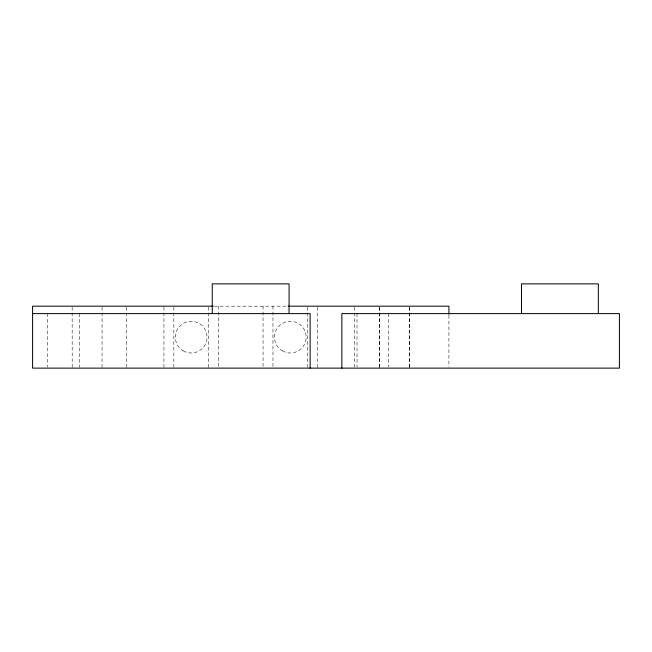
<?xml version="1.0" encoding="UTF-8"?>
<svg xmlns="http://www.w3.org/2000/svg" width="652" height="652" viewBox="0 0 652 652"><rect width="100%" height="100%" fill="white"/><g stroke="black" fill="none" stroke-linecap="round" stroke-linejoin="round"><path stroke-width="0.49" stroke-dasharray="3.26 2.44" d="M214.304 306.179L288.086 306.179M448.91 315.315L448.91 367.109M409.358 307.19L409.358 368.127M409.244 307.19L409.244 368.127M388.657 313.612L388.665 367.117M379.545 307.19L379.545 368.127M379.423 307.19L379.423 368.127M357.003 313.612L357.019 367.117M354.745 307.19L354.745 367.109M317.573 307.19L317.573 368.127M307.662 307.19L307.662 368.127M272.968 306.179L272.968 368.127M263.058 306.179L263.058 368.127M218.453 306.179L218.453 368.127M208.542 307.19L208.542 368.127M173.848 307.19L173.848 368.127M163.937 307.19L163.937 368.127M126.765 307.19L126.765 368.127M102.087 307.19L102.03 368.127M79.397 313.612L79.405 367.117M72.152 307.19L72.201 368.127M47.759 313.612L47.743 367.117M282.389 350.882A15.86 15.86 0 0 0 306.179 337.149A15.86 15.86 0 0 0 282.389 323.416A15.86 15.86 0 0 0 282.389 350.882M183.261 350.882A15.86 15.86 0 0 0 207.051 337.149A15.86 15.86 0 0 0 183.261 323.416A15.86 15.86 0 0 0 183.261 350.882"/><path stroke-width="0.98" d="M213.285 306.179L32.6 306.179L32.6 368.127L619.4 368.127L619.4 313.612L341.86 313.612L341.86 368.127M288.086 306.179L448.91 306.179L448.91 314.297M32.6 313.612L310.14 313.612L310.14 368.127M598.34 313.612L598.34 283.873L521.51 283.873L521.51 313.612M289.08 313.612L289.08 283.873L212.25 283.873L212.25 313.612"/></g></svg>
